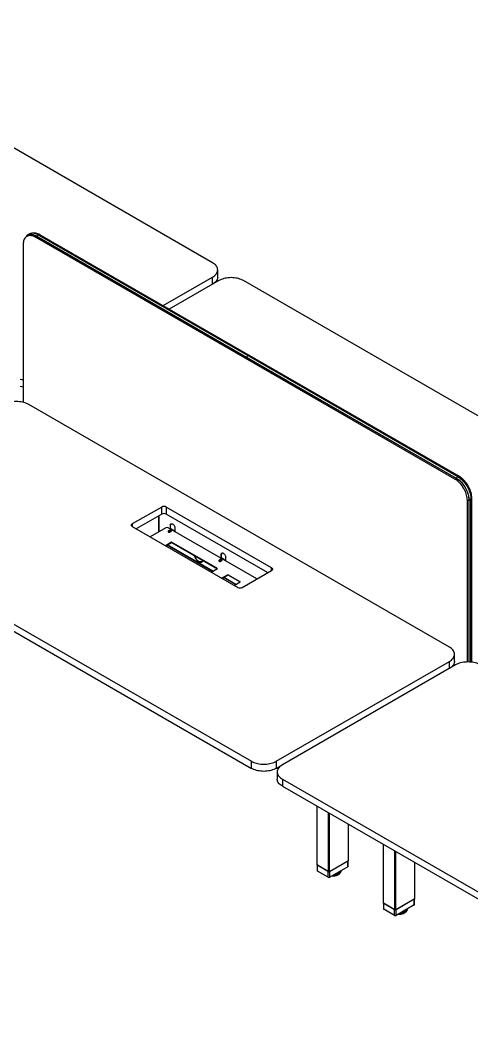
# Model space of a CAD drawing. Header units: millimetres. Extents: x -429 to 14753, y -632 to 5751.
# Drawn here: x 10317 to 11608, y 425 to 3310 of the extents above; entities that cross this region are included whole.
import ezdxf

# ---------------------------------------------------------------- set-up
doc = ezdxf.new("R2010")
doc.units = ezdxf.units.MM
doc.header["$LTSCALE"] = 100

msp = doc.modelspace()

# ---------------------------------------------------------------- linework, layer by layer
at = {"color": 7, "linetype": 'Continuous', "lineweight": -3}
for p, q in [((10867.25, 2615.77), (9665.16, 3309.71)), ((10341.26, 2694.04), (10336.31, 2691.18)), ((10361.31, 2688.71), (10365.28, 2691)), ((11559.86, 1996.8), (10361.31, 2688.71)), ((10364.85, 2691.56), (10964.12, 2345.61)), ((10364.85, 2691.56), (10364.85, 2691.32)), ((10364.85, 2691.32), (10964.12, 2345.37)), ((10364.89, 2691.23), (10964.16, 2345.28)), ((10365.01, 2692.01), (10964.29, 2346.05)), ((10370.34, 2695.08), (10969.61, 2349.13)), ((10969.67, 2349.11), (10370.4, 2695.06)), ((10371.36, 2694.51), (10374.04, 2696.05)), ((11572.59, 2004.15), (10374.04, 2696.05)), ((10325.96, 2668.29), (10325.96, 2216.6)), ((10725.54, 2493.14), (10867.25, 2574.95)), ((10867.25, 2554.54), (10867.25, 2574.95)), ((10881.89, 2574.94), (10881.89, 2595.36)), ((10884.92, 2564.74), (10743.22, 2482.93)), ((12157.72, 1870.79), (10955.63, 2564.74)), ((10964.12, 2345.61), (11563.39, 1999.66)), ((10964.12, 2345.61), (10964.12, 2345.37)), ((10964.12, 2345.37), (11563.39, 1999.41)), ((10964.16, 2345.28), (11563.43, 1999.32)), ((10964.29, 2346.05), (11563.56, 2000.1)), ((10969.61, 2349.13), (11568.88, 2003.17)), ((11568.95, 2003.15), (10969.67, 2349.11)), ((11543.95, 1516.47), (10341.87, 2210.42)), ((11559.86, 1996.8), (11563.88, 1999.13)), ((11563.39, 1999.66), (11563.39, 1999.41)), ((11563.39, 1999.66), (11563.78, 1999.43)), ((11569.88, 2002.59), (11572.59, 2004.15)), ((11595.21, 1935.56), (11599.24, 1937.89)), ((11595.21, 1473.88), (11595.21, 1935.56)), ((11599.18, 1937.4), (11599.18, 1473.87)), ((11599.46, 1937.2), (11599.24, 1937.32)), ((11599.24, 1937.32), (11599.24, 1473.87)), ((11599.44, 1938.24), (11599.46, 1937.2)), ((11599.46, 1937.2), (11599.46, 1473.87)), ((11599.92, 1937.12), (11599.92, 1473.85)), ((11605.23, 1941.35), (11607.94, 1942.91)), ((11605.25, 1940.19), (11605.25, 1473.5)), ((11605.26, 1473.5), (11605.26, 1940.26)), ((11607.94, 1473.2), (11607.94, 1942.91)), ((10721.94, 1917.13), (10637.79, 1868.55)), ((10721.94, 1896.71), (10721.94, 1917.13)), ((11035.89, 1743.23), (10734.66, 1917.13)), ((10734.66, 1917.13), (10734.66, 1896.71)), ((9776.18, 1883.86), (10978.26, 1189.91)), ((10721.94, 1896.71), (10649.11, 1854.67)), ((10712.96, 1891.53), (10712.96, 1845.88)), ((10713.24, 1891.69), (10713.24, 1846.05)), ((11024.57, 1729.35), (10734.66, 1896.71)), ((9776.18, 1863.44), (10978.26, 1169.5)), ((10637.79, 1868.55), (10637.79, 1861.2)), ((10637.79, 1861.2), (10939.02, 1687.31)), ((10733.6, 1857.8), (10688.64, 1831.85)), ((10993.88, 1711.63), (10740.67, 1857.8)), ((10743.15, 1849.84), (10741.03, 1848.62)), ((10741.03, 1847.8), (10743.15, 1849.03)), ((10741.03, 1847.8), (10741.03, 1848.62)), ((10743.15, 1849.03), (10743.15, 1849.84)), ((10746.61, 1855.11), (10745.98, 1854.74)), ((10745.98, 1845.76), (10748.1, 1846.98)), ((10746.61, 1855.11), (10748.38, 1854.09)), ((10747.39, 1865.27), (10746.83, 1864.95)), ((10746.83, 1855.21), (10746.83, 1864.95)), ((10747.39, 1855.2), (10747.39, 1865.27)), ((10749.18, 1854.17), (10747.41, 1855.19)), ((10749.8, 1853.27), (10748.38, 1854.09)), ((10749.8, 1853.27), (10751.92, 1852.05)), ((10752.72, 1852.13), (10750.6, 1853.35)), ((10753.33, 1851.23), (10751.92, 1852.05)), ((10753.33, 1851.23), (10755.45, 1850.01)), ((10756.25, 1850.08), (10754.13, 1851.31)), ((10756.87, 1849.19), (10755.45, 1850.01)), ((10756.87, 1849.19), (10758.63, 1848.17)), ((10759.43, 1848.25), (10757.67, 1849.27)), ((10758, 1847.8), (10758.63, 1848.17)), ((10758.56, 1847.47), (10758.63, 1847.52)), ((10758.63, 1847.52), (10758.63, 1848.17)), ((10758.63, 1847.52), (10759.2, 1847.19)), ((10759.2, 1847.19), (10759.55, 1847.39)), ((10759.55, 1846.98), (10759.2, 1847.19)), ((10759.55, 1857.6), (10759.55, 1846.98)), ((10750.19, 1816.39), (10732.81, 1806.35)), ((10733.51, 1805.94), (10750.19, 1815.57)), ((10867.28, 1732.94), (10737.17, 1808.05)), ((10868.41, 1733.6), (10738.31, 1808.71)), ((10881.01, 1740.87), (10750.19, 1816.39)), ((10750.19, 1815.57), (10750.19, 1816.39)), ((10750.19, 1815.57), (10880.3, 1740.46)), ((10826.73, 1761.28), (10826.73, 1762.09)), ((10828.14, 1761.28), (10828.14, 1760.46)), ((10828.14, 1760.46), (10828.71, 1760.79)), ((10828.71, 1761), (10828.71, 1760.79)), ((10836.08, 1760.58), (10837.07, 1760.01)), ((10836.44, 1760.77), (10837, 1761.1)), ((10888.11, 1766.16), (10885.98, 1764.94)), ((10885.98, 1764.12), (10888.11, 1765.34)), ((10885.98, 1764.12), (10885.98, 1764.94)), ((10888.11, 1765.34), (10888.11, 1766.16)), ((10891.57, 1771.43), (10890.93, 1771.06)), ((10890.93, 1762.08), (10893.06, 1763.3)), ((10891.57, 1771.43), (10893.34, 1770.41)), ((10892.35, 1781.59), (10891.78, 1781.27)), ((10891.78, 1771.53), (10891.78, 1781.27)), ((10892.35, 1771.52), (10892.35, 1781.59)), ((10894.14, 1770.48), (10892.37, 1771.51)), ((10894.75, 1769.59), (10893.34, 1770.41)), ((10894.75, 1769.59), (10896.87, 1768.36)), ((10897.67, 1768.44), (10895.55, 1769.67)), ((10898.29, 1767.55), (10896.87, 1768.36)), ((10898.29, 1767.55), (10900.41, 1766.32)), ((10901.21, 1766.4), (10899.09, 1767.63)), ((10901.82, 1765.51), (10900.41, 1766.32)), ((10901.82, 1765.51), (10903.59, 1764.49)), ((10904.39, 1764.57), (10902.62, 1765.59)), ((10902.96, 1764.12), (10903.59, 1764.49)), ((10903.52, 1763.79), (10903.59, 1763.83)), ((10903.59, 1763.83), (10903.59, 1764.49)), ((10903.59, 1763.83), (10904.16, 1763.51)), ((10904.16, 1763.51), (10904.51, 1763.71)), ((10904.51, 1763.3), (10904.16, 1763.51)), ((10904.51, 1773.92), (10904.51, 1763.3)), ((10863.62, 1730.83), (10881.01, 1740.87)), ((10951.75, 1687.31), (11035.89, 1735.88)), ((11035.89, 1735.88), (11035.89, 1743.23)), ((10911.06, 1723.52), (10893.67, 1713.48)), ((10894.38, 1713.07), (10911.06, 1722.7)), ((10932.69, 1695.19), (10898.04, 1715.19)), ((10933.82, 1695.84), (10899.17, 1715.84)), ((10946.41, 1703.11), (10911.06, 1723.52)), ((10911.06, 1722.7), (10911.06, 1723.52)), ((10911.06, 1722.7), (10945.71, 1702.7)), ((10929.03, 1693.07), (10946.41, 1703.11)), ((11048.97, 1189.91), (11543.95, 1475.65)), ((11543.95, 1455.24), (11543.95, 1475.65)), ((11558.59, 1475.65), (11558.59, 1496.06)), ((11561.63, 1465.45), (11066.65, 1179.7)), ((10978.26, 1169.5), (10978.26, 1189.91)), ((11048.97, 1189.91), (11048.97, 1169.5)), ((11048.97, 1169.5), (11066.2, 1179.44)), ((11052.01, 1159.29), (11052.01, 1138.88)), ((11066.65, 1138.88), (12268.73, 444.94)), ((11066.65, 1138.88), (11066.65, 1118.47)), ((11066.65, 1118.47), (12268.73, 424.52)), ((11165.21, 1061.58), (11165.21, 893.68)), ((11165.65, 893.07), (11165.65, 1061.32)), ((11198.88, 873.88), (11198.88, 1042.14)), ((11201, 873.88), (11201, 1040.91)), ((11255.45, 905.31), (11255.45, 1009.48)), ((11255.89, 905.93), (11255.89, 1009.23)), ((11354.71, 952.18), (11354.71, 784.28)), ((11355.15, 783.67), (11355.15, 951.92)), ((11388.38, 764.48), (11388.38, 932.74)), ((11390.51, 764.48), (11390.51, 931.51)), ((11255.45, 905.31), (11201, 873.88)), ((11254.03, 904.5), (11202.41, 874.7)), ((11254.03, 888.17), (11254.03, 904.5)), ((11255.06, 889.59), (11255.06, 905.09)), ((11444.95, 795.91), (11444.95, 900.08)), ((11445.39, 796.53), (11445.39, 899.83)), ((11198.88, 873.88), (11165.65, 893.07)), ((11166.03, 892.84), (11166.03, 877.35)), ((11197.47, 874.7), (11167.06, 892.25)), ((11167.06, 875.92), (11167.06, 892.25)), ((11197.47, 858.37), (11167.06, 875.92)), ((11197.47, 858.37), (11197.47, 874.7)), ((11254.03, 888.17), (11202.41, 858.37)), ((11202.41, 858.37), (11202.41, 874.7)), ((11388.38, 764.48), (11355.15, 783.67)), ((11355.54, 783.44), (11355.54, 767.95)), ((11386.97, 765.3), (11356.56, 782.85)), ((11356.56, 766.52), (11356.56, 782.85)), ((11444.95, 795.91), (11390.51, 764.48)), ((11443.54, 795.1), (11391.92, 765.3)), ((11443.54, 778.77), (11443.54, 795.1)), ((11444.56, 780.2), (11444.56, 795.69)), ((11386.97, 748.97), (11356.56, 766.52)), ((11386.97, 748.97), (11386.97, 765.3)), ((11443.54, 778.77), (11391.92, 748.97)), ((11391.92, 748.97), (11391.92, 765.3))]:
    msp.add_line(p, q, dxfattribs=at)
at = {"color": 7, "linetype": 'Continuous', "lineweight": -3, "flags": 128}
for points in [[(10361.31, 2688.71), (10358.23, 2690.33), (10355.17, 2691.63), (10352.16, 2692.6), (10349.22, 2693.23), (10346.37, 2693.51), (10343.63, 2693.44), (10341.03, 2693.03), (10338.59, 2692.27), (10336.31, 2691.18), (10334.23, 2689.76), (10332.35, 2688.02), (10330.69, 2685.97), (10329.27, 2683.63), (10328.09, 2681.02), (10327.16, 2678.16), (10326.49, 2675.07), (10326.09, 2671.77), (10325.96, 2668.29)], [(10334.57, 2690.03), (10335.31, 2690.86), (10337.22, 2692.64), (10339.35, 2694.09), (10341.67, 2695.2), (10344.16, 2695.97), (10346.82, 2696.39), (10349.61, 2696.46), (10352.51, 2696.17), (10355.51, 2695.53), (10358.58, 2694.55), (10361.7, 2693.22), (10364.85, 2691.56)], [(10335.6, 2690.75), (10337.38, 2692.39), (10339.5, 2693.83), (10341.8, 2694.94), (10344.28, 2695.7), (10346.92, 2696.12), (10349.7, 2696.19), (10352.59, 2695.9), (10355.57, 2695.27), (10358.62, 2694.28), (10361.72, 2692.97), (10364.85, 2691.32)], [(10337.98, 2692.15), (10339.59, 2693.6), (10339.83, 2693.79)], [(10339.28, 2692.9), (10339.98, 2693.48), (10341.78, 2694.74)], [(10341.26, 2694.04), (10343.54, 2695.13), (10345.98, 2695.89)], [(10341.29, 2695.54), (10342.68, 2696.05), (10345.13, 2696.65), (10347.71, 2696.94), (10350.41, 2696.9), (10353.21, 2696.55), (10356.09, 2695.88), (10359.03, 2694.89), (10362.01, 2693.6), (10365.01, 2692.01)], [(10374.04, 2696.05), (10370.96, 2697.68), (10367.9, 2698.98), (10364.89, 2699.95), (10361.95, 2700.57), (10359.1, 2700.86), (10356.36, 2700.79), (10353.76, 2700.38), (10352.86, 2700.14)], [(10370.4, 2695.06), (10370.37, 2695.07), (10370.34, 2695.08)], [(10867.25, 2574.95), (10870.19, 2576.8), (10872.85, 2578.8), (10875.19, 2580.92), (10877.21, 2583.16), (10878.88, 2585.48), (10880.19, 2587.89), (10881.13, 2590.34), (10881.7, 2592.84), (10881.89, 2595.36), (10881.7, 2597.87), (10881.13, 2600.37), (10880.19, 2602.83), (10878.88, 2605.23), (10877.21, 2607.55), (10875.19, 2609.79), (10872.85, 2611.91), (10870.19, 2613.91), (10867.25, 2615.77)], [(10881.89, 2574.94), (10881.7, 2572.43), (10881.13, 2569.93), (10880.19, 2567.47), (10878.88, 2565.07), (10877.21, 2562.74), (10875.19, 2560.51), (10872.85, 2558.39), (10870.19, 2556.39), (10867.69, 2554.79)], [(10955.63, 2564.74), (10952.42, 2566.44), (10948.96, 2567.98), (10945.28, 2569.33), (10941.41, 2570.49), (10937.38, 2571.45), (10933.22, 2572.21), (10928.96, 2572.76), (10924.64, 2573.09), (10920.28, 2573.2), (10915.92, 2573.09), (10911.6, 2572.76), (10907.34, 2572.21), (10903.18, 2571.45), (10899.15, 2570.49), (10895.28, 2569.33), (10891.6, 2567.98), (10888.14, 2566.44), (10884.92, 2564.74)], [(10969.67, 2349.11), (10969.65, 2349.12), (10969.61, 2349.13)], [(10341.87, 2210.42), (10338.65, 2212.12), (10335.19, 2213.65), (10331.51, 2215.01), (10327.64, 2216.17), (10323.61, 2217.13), (10319.45, 2217.89), (10315.19, 2218.44), (10310.87, 2218.76), (10306.51, 2218.87), (10302.15, 2218.76), (10297.83, 2218.44), (10293.57, 2217.89), (10289.41, 2217.13), (10285.38, 2216.17), (10281.51, 2215.01), (10277.83, 2213.65), (10274.37, 2212.12), (10271.16, 2210.42)], [(11595.21, 1935.56), (11595.08, 1939.2), (11594.68, 1942.96), (11594.01, 1946.83), (11593.08, 1950.76), (11591.9, 1954.73), (11590.48, 1958.71), (11588.82, 1962.67), (11586.94, 1966.58), (11584.86, 1970.41), (11582.58, 1974.13), (11580.14, 1977.71), (11577.54, 1981.13), (11574.8, 1984.35), (11571.95, 1987.36), (11569.01, 1990.13), (11566, 1992.64), (11562.94, 1994.87), (11559.86, 1996.8)], [(11563.39, 1999.41), (11566.52, 1997.45), (11569.62, 1995.19), (11572.67, 1992.65), (11575.65, 1989.84), (11578.54, 1986.79), (11581.32, 1983.52), (11583.96, 1980.06), (11586.44, 1976.43), (11588.74, 1972.65), (11590.86, 1968.77), (11592.76, 1964.81), (11594.44, 1960.79), (11595.88, 1956.75), (11597.08, 1952.73), (11598.02, 1948.74), (11598.7, 1944.82), (11599.11, 1941.01), (11599.24, 1937.32)], [(11563.56, 2000.1), (11566.56, 1998.22), (11569.54, 1996.07), (11572.49, 1993.66), (11575.37, 1991.01), (11578.17, 1988.13), (11580.87, 1985.05), (11583.45, 1981.78), (11585.89, 1978.35), (11588.19, 1974.79), (11590.31, 1971.11), (11592.25, 1967.34), (11594, 1963.5), (11595.54, 1959.64), (11596.86, 1955.76), (11597.95, 1951.89), (11598.81, 1948.07), (11599.43, 1944.32), (11599.8, 1940.66), (11599.92, 1937.12)], [(11563.78, 1999.43), (11566.54, 1997.69), (11569.66, 1995.41), (11572.73, 1992.85), (11575.73, 1990.03), (11578.63, 1986.96), (11581.42, 1983.67), (11584.08, 1980.19), (11586.57, 1976.53), (11588.89, 1972.74), (11591.02, 1968.84), (11592.93, 1964.85), (11594.62, 1960.81), (11596.08, 1956.75), (11597.28, 1952.7), (11598.23, 1948.68), (11598.91, 1944.74), (11599.32, 1940.91), (11599.44, 1938.24)], [(11568.88, 2003.17), (11571.89, 2001.3), (11574.87, 1999.15), (11577.81, 1996.74), (11580.69, 1994.08), (11583.49, 1991.21), (11586.19, 1988.12), (11588.77, 1984.86), (11591.22, 1981.43), (11593.51, 1977.86), (11595.64, 1974.18), (11597.58, 1970.41), (11599.32, 1966.58), (11600.86, 1962.71), (11602.18, 1958.83), (11603.28, 1954.96), (11604.13, 1951.14), (11604.75, 1947.39), (11605.12, 1943.73), (11605.25, 1940.19)], [(11568.95, 2003.15), (11568.92, 2003.17), (11568.88, 2003.17)], [(11607.94, 1942.91), (11607.81, 1946.55), (11607.4, 1950.31), (11606.74, 1954.17), (11605.81, 1958.11), (11604.63, 1962.08), (11603.2, 1966.06), (11601.55, 1970.02), (11599.67, 1973.93), (11597.59, 1977.76), (11595.31, 1981.48), (11592.86, 1985.06), (11590.26, 1988.47), (11587.53, 1991.7), (11584.68, 1994.71), (11581.74, 1997.48), (11578.72, 1999.98), (11575.67, 2002.21), (11572.59, 2004.15)], [(11605.26, 1940.26), (11605.26, 1940.23), (11605.25, 1940.19)], [(10637.79, 1861.2), (10636.67, 1861.99), (10635.84, 1862.89), (10635.33, 1863.86), (10635.15, 1864.88), (10635.33, 1865.89), (10635.84, 1866.86), (10636.67, 1867.76), (10637.79, 1868.55)], [(10741.03, 1848.62), (10740.33, 1848.04), (10740.02, 1847.36), (10740.12, 1846.67), (10740.64, 1846.03), (10741.5, 1845.53), (10742.6, 1845.24), (10743.81, 1845.18), (10744.98, 1845.36), (10745.98, 1845.76)], [(10740.07, 1846.78), (10740.33, 1847.23), (10741.03, 1847.8)], [(10748.1, 1846.98), (10748.8, 1847.56), (10749.11, 1848.24), (10749, 1848.94), (10748.49, 1849.57), (10747.63, 1850.07), (10746.53, 1850.37), (10745.32, 1850.43), (10744.14, 1850.24), (10743.15, 1849.84)], [(10743.15, 1849.03), (10744.14, 1849.43), (10745.32, 1849.61), (10746.53, 1849.55), (10747.63, 1849.25), (10748.49, 1848.76), (10749, 1848.12), (10749.05, 1848.01)], [(10747.96, 1848.94), (10746.92, 1849.4), (10746.2, 1849.59)], [(10746.83, 1864.95), (10746.97, 1866.39), (10747.38, 1867.62), (10748.04, 1868.56), (10748.93, 1869.19), (10750.01, 1869.47), (10751.22, 1869.4), (10752.52, 1868.97), (10753.86, 1868.2), (10755.16, 1867.13), (10756.37, 1865.8), (10757.45, 1864.28), (10758.34, 1862.62), (10759, 1860.91), (10759.41, 1859.21), (10759.55, 1857.6)], [(10749.04, 1847.98), (10748.75, 1848.34), (10747.96, 1848.94)], [(10748.83, 1847.6), (10748.75, 1847.69), (10747.96, 1848.29)], [(10823.86, 1764.31), (10825.34, 1763.01), (10826.73, 1761.98)], [(10839.28, 1764.14), (10838.65, 1762.93), (10837.65, 1761.69), (10836.44, 1760.77), (10835.03, 1760.18), (10833.47, 1759.94), (10831.77, 1760.04), (10829.98, 1760.49), (10828.14, 1761.28)], [(10828.14, 1760.46), (10830.09, 1759.62), (10831.99, 1759.14), (10833.79, 1759.02), (10835.45, 1759.28), (10836.94, 1759.91), (10838.22, 1760.88), (10839.28, 1762.19), (10840.04, 1763.7)], [(10885.98, 1764.94), (10885.29, 1764.36), (10884.97, 1763.68), (10885.08, 1762.98), (10885.59, 1762.35), (10886.45, 1761.85), (10887.55, 1761.56), (10888.76, 1761.49), (10889.94, 1761.68), (10890.93, 1762.08)], [(10885.03, 1763.1), (10885.29, 1763.54), (10885.98, 1764.12)], [(10893.06, 1763.3), (10893.75, 1763.88), (10894.07, 1764.56), (10893.96, 1765.25), (10893.45, 1765.89), (10892.59, 1766.39), (10891.49, 1766.68), (10890.28, 1766.74), (10889.1, 1766.56), (10888.11, 1766.16)], [(10888.11, 1765.34), (10889.1, 1765.75), (10890.28, 1765.93), (10891.49, 1765.87), (10892.59, 1765.57), (10893.45, 1765.07), (10893.96, 1764.44), (10894.01, 1764.32)], [(10892.91, 1765.26), (10891.87, 1765.72), (10891.15, 1765.91)], [(10891.78, 1781.27), (10891.92, 1782.71), (10892.33, 1783.94), (10893, 1784.88), (10893.89, 1785.51), (10894.96, 1785.79), (10896.18, 1785.72), (10897.48, 1785.28), (10898.81, 1784.52), (10900.11, 1783.45), (10901.33, 1782.12), (10902.41, 1780.59), (10903.3, 1778.94), (10903.96, 1777.22), (10904.37, 1775.53), (10904.51, 1773.92)], [(10894, 1764.3), (10893.7, 1764.66), (10892.91, 1765.26)], [(10893.79, 1763.92), (10893.7, 1764.01), (10892.91, 1764.61)], [(11035.89, 1743.23), (11037.01, 1742.44), (11037.84, 1741.54), (11038.35, 1740.57), (11038.53, 1739.56), (11038.35, 1738.54), (11037.84, 1737.57), (11037.01, 1736.67), (11035.89, 1735.88)], [(11543.95, 1475.65), (11546.89, 1477.51), (11549.55, 1479.51), (11551.89, 1481.63), (11553.91, 1483.86), (11555.58, 1486.19), (11556.89, 1488.59), (11557.83, 1491.05), (11558.4, 1493.55), (11558.59, 1496.06), (11558.4, 1498.58), (11557.83, 1501.08), (11556.89, 1503.53), (11555.58, 1505.93), (11553.91, 1508.26), (11551.89, 1510.49), (11549.55, 1512.62), (11546.89, 1514.62), (11543.95, 1516.47)], [(11558.59, 1475.65), (11558.4, 1473.13), (11557.83, 1470.64), (11556.89, 1468.18), (11555.58, 1465.78), (11553.91, 1463.45), (11551.89, 1461.22), (11549.55, 1459.09), (11546.89, 1457.1), (11544.4, 1455.5)], [(11632.34, 1465.45), (11629.12, 1467.15), (11625.66, 1468.68), (11621.98, 1470.03), (11618.11, 1471.2), (11614.08, 1472.16), (11609.92, 1472.92), (11605.66, 1473.46), (11601.34, 1473.79), (11596.98, 1473.9), (11592.62, 1473.79), (11588.3, 1473.46), (11584.04, 1472.92), (11579.88, 1472.16), (11575.85, 1471.2), (11571.98, 1470.03), (11568.3, 1468.68), (11564.84, 1467.15), (11561.63, 1465.45)], [(10978.26, 1189.91), (10981.48, 1188.21), (10984.94, 1186.68), (10988.62, 1185.32), (10992.49, 1184.16), (10996.52, 1183.2), (11000.68, 1182.44), (11004.93, 1181.89), (11009.26, 1181.57), (11013.62, 1181.46), (11017.98, 1181.57), (11022.3, 1181.89), (11026.56, 1182.44), (11030.72, 1183.2), (11034.75, 1184.16), (11038.62, 1185.32), (11042.3, 1186.68), (11045.76, 1188.21), (11048.97, 1189.91)], [(11048.97, 1169.5), (11045.76, 1167.8), (11042.3, 1166.26), (11038.62, 1164.91), (11034.75, 1163.75), (11030.72, 1162.78), (11026.56, 1162.03), (11022.3, 1161.48), (11017.98, 1161.15), (11013.62, 1161.04), (11009.26, 1161.15), (11004.93, 1161.48), (11000.68, 1162.03), (10996.52, 1162.78), (10992.49, 1163.75), (10988.62, 1164.91), (10984.94, 1166.26), (10981.48, 1167.8), (10978.26, 1169.5)], [(11066.65, 1179.7), (11063.7, 1177.85), (11061.05, 1175.85), (11058.7, 1173.73), (11056.69, 1171.49), (11055.02, 1169.17), (11053.71, 1166.77), (11052.77, 1164.31), (11052.2, 1161.81), (11052.01, 1159.29), (11052.2, 1156.78), (11052.77, 1154.28), (11053.71, 1151.82), (11055.02, 1149.42), (11056.69, 1147.1), (11058.7, 1144.86), (11061.05, 1142.74), (11063.7, 1140.74), (11066.65, 1138.88)], [(11066.65, 1118.47), (11063.7, 1120.33), (11061.05, 1122.32), (11058.7, 1124.45), (11056.69, 1126.68), (11055.02, 1129.01), (11053.71, 1131.41), (11052.77, 1133.87), (11052.2, 1136.37), (11052.01, 1138.88)], [(11234.92, 877.13), (11234.65, 876.02), (11233.94, 874.36), (11232.89, 872.77), (11231.51, 871.26), (11229.83, 869.85), (11227.87, 868.57), (11225.66, 867.44), (11223.22, 866.47), (11220.6, 865.67), (11217.84, 865.07), (11214.96, 864.66), (11213.04, 864.5)], [(11233.73, 876.44), (11232.89, 875.22), (11231.51, 873.7), (11229.83, 872.3), (11227.87, 871.02), (11225.66, 869.89), (11223.22, 868.92), (11220.6, 868.12), (11218.48, 867.64)], [(11424.42, 767.73), (11424.15, 766.62), (11423.44, 764.97), (11422.39, 763.37), (11421.02, 761.86), (11419.34, 760.45), (11417.38, 759.17), (11415.16, 758.04), (11412.73, 757.07), (11410.11, 756.28), (11407.34, 755.67), (11404.47, 755.26), (11402.55, 755.1)], [(11423.23, 767.04), (11422.39, 765.82), (11421.02, 764.31), (11419.34, 762.9), (11417.38, 761.62), (11415.16, 760.49), (11412.73, 759.52), (11410.11, 758.73), (11407.98, 758.24)]]:
    msp.add_lwpolyline(points, dxfattribs=at)
at = {"color": 7, "linetype": 'Continuous', "lineweight": -3}
for centre, radius, start, end in [((10348.24, 2679.09), 17.86, 112.92482, 145.84037), ((10348.95, 2677.67), 18.47, 83.85377, 132.59793), ((10351.18, 2662.95), 37.41, 59.19192, 77.9383), ((10365.61, 2691.53), 0.763, 141.30471, 177.43), ((10364.95, 2691.31), 0.1, 174.19564, 234.49218), ((10370.53, 2688.61), 6.48, 91.67597, 148.31865), ((10964.88, 2345.58), 0.763, 141.30471, 177.43), ((10964.22, 2345.36), 0.1, 174.19564, 234.49218), ((10969.8, 2342.65), 6.48, 91.67597, 148.31865), ((10336, 2359.43), 78.62, 256.36927, 262.66136), ((10336, 2339.01), 78.62, 256.36927, 262.66136), ((11564.16, 1999.62), 0.763, 141.30471, 177.43), ((11563.49, 1999.4), 0.1, 174.19564, 234.49218), ((11569.07, 1996.7), 6.48, 91.67597, 148.31865), ((11599.28, 1937.41), 0.1, 185.51136, 245.80878), ((11599.81, 1937.87), 0.763, 242.57351, 278.69449), ((11599.73, 1943.6), 6.48, 271.68015, 328.31448), ((10728.3, 1904.84), 13.83, 62.60967, 117.39033), ((10728.3, 1884.43), 13.83, 62.60967, 117.39033), ((10737.14, 1850.98), 7.69, 62.60967, 117.39033), ((10744.54, 1841.6), 7.52, 62.97952, 101.60985), ((10747.08, 1854.45), 0.805, 65.69288, 125.61758), ((10751.98, 1865.71), 4.61, 130.56272, 185.49368), ((10748.82, 1853.55), 0.699, 350.78596, 129.20329), ((10750.26, 1852.62), 0.805, 65.69288, 125.61758), ((10752.36, 1851.5), 0.699, 350.78596, 129.20329), ((10753.8, 1850.58), 0.805, 65.69288, 125.61758), ((10755.89, 1849.46), 0.699, 350.78596, 129.20329), ((10757.34, 1848.53), 0.805, 65.69288, 125.61758), ((10759.09, 1847.6), 0.724, 49.73343, 128.49886), ((10758.86, 1847.24), 0.349, 350.78596, 129.20329), ((10843.96, 1786), 30.14, 194.90276, 235.12809), ((10843.11, 1785.5), 28.57, 195.60819, 235.01787), ((10833.64, 1768.56), 9.21, 237.62188, 292.83499), ((10833.61, 1766.81), 6.65, 300.69767, 334.49512), ((10889.5, 1757.91), 7.52, 62.97952, 101.60985), ((10892.04, 1770.77), 0.805, 65.69288, 125.61758), ((10896.94, 1782.03), 4.61, 130.56272, 185.49368), ((10893.78, 1769.86), 0.699, 350.78596, 129.20329), ((10895.22, 1768.93), 0.805, 65.69288, 125.61758), ((10897.32, 1767.82), 0.699, 350.78596, 129.20329), ((10898.76, 1766.89), 0.805, 65.69288, 125.61758), ((10900.85, 1765.78), 0.699, 350.78596, 129.20329), ((10902.29, 1764.85), 0.805, 65.69288, 125.61758), ((10904.04, 1763.92), 0.724, 49.73343, 128.49886), ((10903.81, 1763.56), 0.349, 350.78596, 129.20329), ((10945.38, 1699.59), 13.83, 242.60967, 297.39033), ((11255.14, 906), 0.754, 294.37466, 354.3052), ((11165.96, 893.75), 0.754, 185.6948, 245.62534), ((11167.79, 877.52), 1.76, 185.6948, 245.62534), ((11199.94, 875.93), 2.31, 242.60967, 297.39033), ((11253.31, 889.77), 1.76, 294.37466, 354.3052), ((11199.94, 863.14), 5.38, 242.60967, 297.39033), ((11355.46, 784.36), 0.754, 185.6948, 245.62534), ((11442.81, 780.37), 1.76, 294.37466, 354.3052), ((11444.64, 796.6), 0.754, 294.37466, 354.3052), ((11357.29, 768.12), 1.76, 185.6948, 245.62534), ((11389.44, 766.53), 2.31, 242.60967, 297.39033), ((11389.44, 753.74), 5.38, 242.60967, 297.39033)]:
    msp.add_arc(centre, radius, start, end, dxfattribs=at)
for points, knots in [([(10359.06, 2699.48), (10358.42, 2699.61), (10356.76, 2699.95), (10354.12, 2700.14), (10351.19, 2700.07), (10348.36, 2699.68), (10345.68, 2698.98), (10343.16, 2697.98), (10340.8, 2696.71), (10338.63, 2695.17), (10336.64, 2693.39), (10334.87, 2691.36), (10333.62, 2689.67), (10333.04, 2688.6), (10332.9, 2688.35)], [0, 0, 0, 0, 0.0610441, 0.1581022, 0.2534231, 0.3468173, 0.4383467, 0.5283091, 0.6171754, 0.7055162, 0.7937867, 0.8825386, 0.9723072, 1, 1, 1, 1]), ([(11208.61, 861.94), (11208.62, 861.94), (11209.55, 861.86), (11211.43, 861.88), (11214.2, 862.03), (11216.94, 862.41), (11219.61, 862.98), (11222.18, 863.75), (11224.62, 864.74), (11226.9, 865.93), (11228.99, 867.33), (11230.76, 868.87), (11232.21, 870.51), (11233.35, 872.19), (11234.22, 874.01), (11234.76, 875.66), (11234.88, 876.74), (11234.92, 877.13)], [0, 0, 0, 0, 0.0009058, 0.0762422, 0.1516367, 0.2272185, 0.3031591, 0.3796351, 0.4567904, 0.5346761, 0.6131339, 0.6913643, 0.7602971, 0.8269326, 0.8915151, 0.9610374, 1, 1, 1, 1]), ([(11398.15, 752.57), (11398.6, 752.54), (11399.98, 752.45), (11402.29, 752.53), (11405.05, 752.79), (11407.76, 753.26), (11410.38, 753.93), (11412.89, 754.81), (11415.26, 755.9), (11417.45, 757.19), (11419.42, 758.69), (11421.06, 760.31), (11422.37, 762.01), (11423.38, 763.8), (11424.13, 765.72), (11424.36, 767.09), (11424.47, 767.76)], [0, 0, 0, 0, 0.0367129, 0.112054, 0.1875206, 0.2632526, 0.3394315, 0.4162226, 0.4937354, 0.571937, 0.6503959, 0.728137, 0.7958084, 0.8612723, 0.9319152, 1, 1, 1, 1])]:
    msp.add_open_spline(points, degree=3, knots=knots, dxfattribs=at)

doc.saveas('drawing.dxf')
